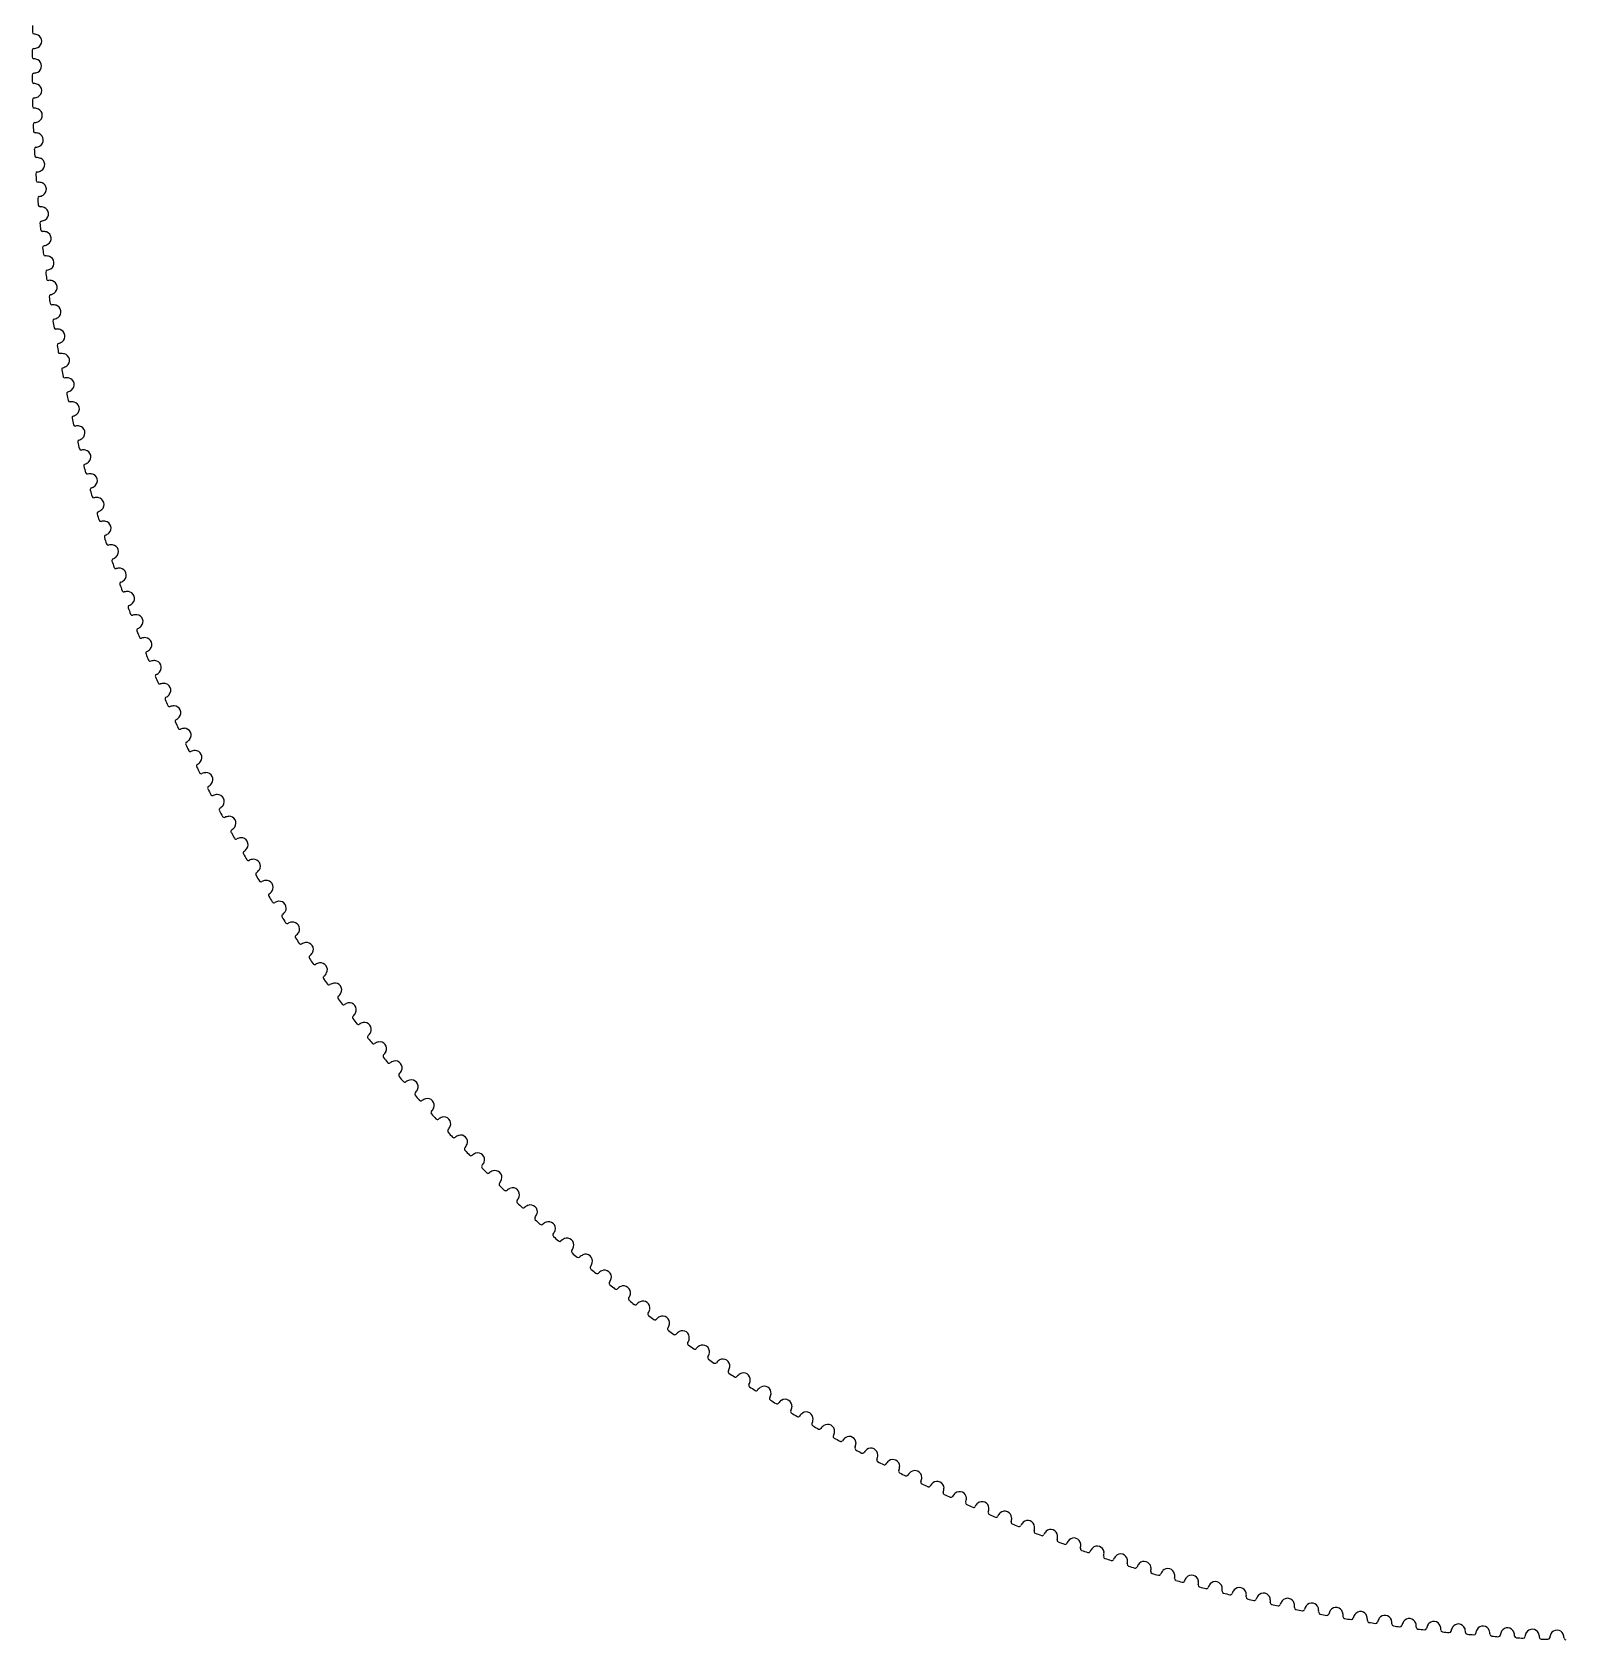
# Model space of a CAD drawing. Header units: millimetres. Extents: x 0 to 254, y 0 to 254.
# Drawn here: x 0.3 to 124.1, y 0.3 to 130.1 of the extents above; entities that cross this region are included whole.
import ezdxf

# ---------------------------------------------------------------- set-up
doc = ezdxf.new("R2010")
doc.units = ezdxf.units.MM

msp = doc.modelspace()

# ---------------------------------------------------------------- linework, layer by layer
for centre, radius, start, end in [((127.32, 127.32), 127.07, 178.5293, 178.7707), ((0.43, 130.05), 0.15, 179.1, -98.3314), ((0.3, 128.9), 1, 64.723, 84.0012), ((0.47, 129.32), 0.555, -0.9, 62.5349), ((127.32, 127.32), 127.07, 179.4293, 179.6707), ((0.41, 128.59), 0.15, 96.5314, 179.1), ((0.32, 129.73), 1, -85.8012, -66.523), ((0.47, 129.32), 0.555, -64.3349, -0.9), ((0.4, 128.05), 0.15, 180, -97.4314), ((0.29, 126.91), 1, 65.623, 84.9012), ((0.46, 127.32), 0.555, 0, 63.4349), ((0.46, 127.32), 0.555, -63.4349, 0), ((0.4, 126.59), 0.15, 97.4314, 180), ((127.32, 127.32), 127.07, -179.6707, -179.4293), ((0.41, 126.06), 0.15, -179.1, -96.5314), ((0.29, 127.74), 1, -84.9012, -65.623), ((0.32, 124.91), 1, 66.523, 85.8012), ((0.43, 124.6), 0.15, 98.3314, -179.1), ((127.32, 127.32), 127.07, -178.7707, -178.5293), ((0.3, 125.74), 1, -84.0012, -64.723), ((0.47, 125.33), 0.555, 0.9, 64.3349), ((0.47, 125.33), 0.555, -62.5349, 0.9), ((0.44, 124.07), 0.15, -178.2, -95.6314), ((0.37, 122.92), 1, 67.423, 86.7012), ((0.52, 123.34), 0.555, 1.8, 65.2349), ((0.52, 123.34), 0.555, -61.6349, 1.8), ((0.49, 122.61), 0.15, 99.2314, -178.2), ((127.32, 127.32), 127.07, -177.8707, -177.6293), ((0.51, 122.07), 0.15, -177.3, -94.7314), ((0.34, 123.75), 1, -83.1012, -63.823), ((0.58, 120.62), 0.15, 100.1314, -177.3), ((0.46, 120.93), 1, 68.323, 87.6012), ((0.42, 121.75), 1, -82.2012, -62.923), ((0.6, 121.35), 0.555, 2.7, 66.1349), ((0.6, 121.35), 0.555, -60.7349, 2.7), ((127.32, 127.32), 127.07, -176.9707, -176.7293), ((0.61, 120.08), 0.15, -176.4, -93.8314), ((0.57, 118.93), 1, 69.223, 88.5012), ((0.71, 119.36), 0.555, 3.6, 67.0349), ((0.71, 119.36), 0.555, -59.8349, 3.6), ((0.7, 118.63), 0.15, 101.0314, -176.4), ((127.32, 127.32), 127.07, -176.0707, -175.8293), ((0.74, 118.09), 0.15, -175.5, -92.9314), ((0.52, 119.76), 1, -81.3012, -62.023), ((0.85, 116.64), 0.15, 101.9314, -175.5), ((0.72, 116.94), 1, 70.123, 89.4012), ((0.65, 117.77), 1, -80.4012, -61.123), ((0.85, 117.37), 0.555, 4.5, 67.9349), ((0.85, 117.37), 0.555, -58.9349, 4.5), ((127.32, 127.32), 127.07, -175.1707, -174.9293), ((0.9, 116.11), 0.15, -174.6, -92.0314), ((0.9, 114.96), 1, 71.023, 90.3012), ((1.02, 115.38), 0.555, 5.4, 68.8349), ((1.03, 114.65), 0.15, 102.8314, -174.6), ((127.32, 127.32), 127.07, -174.2707, -174.0293), ((0.82, 115.78), 1, -79.5012, -60.223), ((1.02, 115.38), 0.555, -58.0349, 5.4), ((1.09, 114.12), 0.15, -173.7, -91.1314), ((1.11, 112.97), 1, 71.923, 91.2012), ((1.02, 113.8), 1, -78.6012, -59.323), ((1.23, 113.4), 0.555, 6.3, 69.7349), ((1.23, 113.4), 0.555, -57.1349, 6.3), ((1.25, 112.67), 0.15, 103.7314, -173.7), ((127.32, 127.32), 127.07, -173.3707, -173.1293), ((1.31, 112.14), 0.15, -172.8, -90.2314), ((1.35, 110.99), 1, 72.823, 92.1012), ((1.46, 111.42), 0.555, 7.2, 70.6349), ((1.5, 110.69), 0.15, 104.6314, -172.8), ((127.32, 127.32), 127.07, -172.4707, -172.2293), ((1.24, 111.81), 1, -77.7012, -58.423), ((1.46, 111.42), 0.555, -56.2349, 7.2), ((1.57, 110.16), 0.15, -171.9, -89.3314), ((1.62, 109.02), 1, 73.723, 93.0012), ((1.72, 109.45), 0.555, 8.1, 71.5349), ((1.72, 109.45), 0.555, -55.3349, 8.1), ((1.77, 108.72), 0.15, 105.5314, -171.9), ((127.32, 127.32), 127.07, -171.5707, -171.3293), ((1.85, 108.19), 0.15, -171, -88.4314), ((1.5, 109.84), 1, -76.8012, -57.523), ((1.92, 107.04), 1, 74.623, 93.9012), ((2.02, 107.48), 0.555, 9, 72.4349), ((2.08, 106.75), 0.15, 106.4314, -171), ((127.32, 127.32), 127.07, -170.6707, -170.4293), ((1.79, 107.86), 1, -75.9012, -56.623), ((2.02, 107.48), 0.555, -54.4349, 9), ((2.17, 106.22), 0.15, -170.1, -87.5314), ((2.26, 105.08), 1, 75.523, 94.8012), ((2.35, 105.51), 0.555, 9.9, 73.3349), ((2.35, 105.51), 0.555, -53.5349, 9.9), ((2.42, 104.78), 0.15, 107.3314, -170.1), ((127.32, 127.32), 127.07, -169.7707, -169.5293), ((2.11, 105.89), 1, -75.0012, -55.723), ((2.51, 104.26), 0.15, -169.2, -86.6314), ((2.62, 103.11), 1, 76.423, 95.7012), ((2.71, 103.55), 0.555, 10.8, 74.2349), ((2.79, 102.82), 0.15, 108.2314, -169.2), ((127.32, 127.32), 127.07, -168.8707, -168.6293), ((2.47, 103.93), 1, -74.1012, -54.823), ((2.71, 103.55), 0.555, -52.6349, 10.8), ((2.89, 102.3), 0.15, -168.3, -85.7314), ((3.02, 101.16), 1, 77.323, 96.6012), ((3.09, 101.6), 0.555, 11.7, 75.1349), ((3.09, 101.6), 0.555, -51.7349, 11.7), ((3.19, 100.87), 0.15, 109.1314, -168.3), ((127.32, 127.32), 127.07, -167.9707, -167.7293), ((2.85, 101.97), 1, -73.2012, -53.923), ((3.3, 100.35), 0.15, -167.4, -84.8314), ((3.44, 99.21), 1, 78.223, 97.5012), ((3.51, 99.65), 0.555, 12.6, 76.0349), ((3.62, 98.92), 0.15, 110.0314, -167.4), ((127.32, 127.32), 127.07, -167.0707, -166.8293), ((3.26, 100.02), 1, -72.3012, -53.023), ((3.51, 99.65), 0.555, -50.8349, 12.6), ((3.74, 98.4), 0.15, -166.5, -83.9314), ((3.9, 97.27), 1, 79.123, 98.4012), ((3.96, 97.71), 0.555, 13.5, 76.9349), ((3.96, 97.71), 0.555, -49.9349, 13.5), ((4.08, 96.98), 0.15, 110.9314, -166.5), ((127.32, 127.32), 127.07, -166.1707, -165.9293), ((3.71, 98.07), 1, -71.4012, -52.123), ((4.21, 96.47), 0.15, -165.6, -83.0314), ((4.39, 95.33), 1, 80.023, 99.3012), ((4.44, 95.77), 0.555, 14.4, 77.8349), ((4.57, 95.05), 0.15, 111.8314, -165.6), ((127.32, 127.32), 127.07, -165.2707, -165.0293), ((4.18, 96.13), 1, -70.5012, -51.223), ((4.44, 95.77), 0.555, -49.0349, 14.4), ((4.71, 94.54), 0.15, -164.7, -82.1314), ((4.91, 93.4), 1, 80.923, 100.2012), ((4.69, 94.2), 1, -69.6012, -50.323), ((4.96, 93.85), 0.555, 15.3, 78.7349), ((4.96, 93.85), 0.555, -48.1349, 15.3), ((5.09, 93.13), 0.15, 112.7314, -164.7), ((127.32, 127.32), 127.07, -164.3707, -164.1293), ((5.24, 92.62), 0.15, -163.8, -81.2314), ((5.45, 91.49), 1, 81.823, 101.1012), ((5.5, 91.93), 0.555, 16.2, 79.6349), ((5.65, 91.21), 0.15, 113.6314, -163.8), ((127.32, 127.32), 127.07, -163.4707, -163.2293), ((5.22, 92.28), 1, -68.7012, -49.423), ((5.5, 91.93), 0.555, -47.2349, 16.2), ((5.8, 90.7), 0.15, -162.9, -80.3314), ((6.03, 89.58), 1, 82.723, 102.0012), ((6.07, 90.02), 0.555, 17.1, 80.5349), ((5.79, 90.37), 1, -67.8012, -48.523), ((6.07, 90.02), 0.555, -46.3349, 17.1), ((6.23, 89.31), 0.15, 114.5314, -162.9), ((127.32, 127.32), 127.07, -162.5707, -162.3293), ((6.39, 88.8), 0.15, -162, -79.4314), ((6.64, 87.68), 1, 83.623, 102.9012), ((6.67, 88.12), 0.555, 18, 81.4349), ((6.67, 88.12), 0.555, -45.4349, 18), ((6.84, 87.41), 0.15, 115.4314, -162), ((127.32, 127.32), 127.07, -161.6707, -161.4293), ((6.38, 88.46), 1, -66.9012, -47.623), ((7.01, 86.9), 0.15, -161.1, -78.5314), ((7.28, 85.78), 1, 84.523, 103.8012), ((7.48, 85.52), 0.15, 116.3314, -161.1), ((7.3, 86.23), 0.555, 18.9, 82.3349), ((7.01, 86.57), 1, -66.0012, -46.723), ((7.3, 86.23), 0.555, -44.5349, 18.9), ((127.32, 127.32), 127.07, -160.7707, -160.5293), ((7.66, 85.02), 0.15, -160.2, -77.6314), ((7.94, 83.9), 1, 85.423, 104.7012), ((7.96, 84.35), 0.555, 19.8, 83.2349), ((7.96, 84.35), 0.555, -43.6349, 19.8), ((8.15, 83.64), 0.15, 117.2314, -160.2), ((127.32, 127.32), 127.07, -159.8707, -159.6293), ((7.66, 84.68), 1, -65.1012, -45.823), ((8.34, 83.14), 0.15, -159.3, -76.7314), ((8.64, 82.03), 1, 86.323, 105.6012), ((8.85, 81.78), 0.15, 118.1314, -159.3), ((8.65, 82.48), 0.555, 20.7, 84.1349), ((8.35, 82.81), 1, -64.2012, -44.923), ((8.65, 82.48), 0.555, -42.7349, 20.7), ((127.32, 127.32), 127.07, -158.9707, -158.7293), ((9.05, 81.28), 0.15, -158.4, -75.8314), ((9.37, 80.18), 1, 87.223, 106.5012), ((9.37, 80.62), 0.555, 21.6, 85.0349), ((9.37, 80.62), 0.555, -41.8349, 21.6), ((9.58, 79.92), 0.15, 119.0314, -158.4), ((127.32, 127.32), 127.07, -158.0707, -157.8293), ((9.06, 80.95), 1, -63.3012, -44.023), ((9.78, 79.43), 0.15, -157.5, -74.9314), ((10.12, 78.33), 1, 88.123, 107.4012), ((10.12, 78.77), 0.555, 22.5, 85.9349), ((10.34, 78.08), 0.15, 119.9314, -157.5), ((127.32, 127.32), 127.07, -157.1707, -156.9293), ((9.81, 79.09), 1, -62.4012, -43.123), ((10.12, 78.77), 0.555, -40.9349, 22.5), ((10.55, 77.59), 0.15, -156.6, -74.0314), ((10.91, 76.49), 1, 89.023, 108.3012), ((10.89, 76.94), 0.555, 23.4, 86.8349), ((10.58, 77.25), 1, -61.5012, -42.223), ((10.89, 76.94), 0.555, -40.0349, 23.4), ((11.13, 76.25), 0.15, 120.8314, -156.6), ((127.32, 127.32), 127.07, -156.2707, -156.0293), ((11.35, 75.76), 0.15, -155.7, -73.1314), ((11.72, 74.67), 1, 89.923, 109.2012), ((11.7, 75.12), 0.555, 24.3, 87.7349), ((11.7, 75.12), 0.555, -39.1349, 24.3), ((11.95, 74.43), 0.15, 121.7314, -155.7), ((127.32, 127.32), 127.07, -155.3707, -155.1293), ((11.38, 75.43), 1, -60.6012, -41.323), ((12.17, 73.94), 0.15, -154.8, -72.2314), ((12.56, 72.86), 1, 90.823, 110.1012), ((12.53, 73.31), 0.555, 25.2, 88.6349), ((12.79, 72.62), 0.15, 122.6314, -154.8), ((12.21, 73.61), 1, -59.7012, -40.423), ((12.53, 73.31), 0.555, -38.2349, 25.2), ((127.32, 127.32), 127.07, -154.4707, -154.2293), ((13.02, 72.14), 0.15, -153.9, -71.3314), ((13.43, 71.07), 1, 91.723, 111.0012), ((13.4, 71.51), 0.555, 26.1, 89.5349), ((13.4, 71.51), 0.555, -37.3349, 26.1), ((13.67, 70.83), 0.15, 123.5314, -153.9), ((127.32, 127.32), 127.07, -153.5707, -153.3293), ((13.07, 71.81), 1, -58.8012, -39.523), ((13.9, 70.35), 0.15, -153, -70.4314), ((14.33, 69.28), 1, 92.623, 111.9012), ((14.29, 69.73), 0.555, 27, 90.4349), ((14.57, 69.05), 0.15, 124.4314, -153), ((127.32, 127.32), 127.07, -152.6707, -152.4293), ((13.95, 70.02), 1, -57.9012, -38.623), ((14.29, 69.73), 0.555, -36.4349, 27), ((14.81, 68.58), 0.15, -152.1, -69.5314), ((15.25, 67.52), 1, 93.523, 112.8012), ((15.21, 67.96), 0.555, 27.9, 91.3349), ((14.87, 68.25), 1, -57.0012, -37.723), ((15.21, 67.96), 0.555, -35.5349, 27.9), ((15.5, 67.29), 0.15, 125.3314, -152.1), ((127.32, 127.32), 127.07, -151.7707, -151.5293), ((15.75, 66.82), 0.15, -151.2, -68.6314), ((16.21, 65.76), 1, 94.423, 113.7012), ((16.15, 66.21), 0.555, 28.8, 92.2349), ((16.15, 66.21), 0.555, -34.6349, 28.8), ((16.45, 65.54), 0.15, 126.2314, -151.2), ((127.32, 127.32), 127.07, -150.8707, -150.6293), ((15.81, 66.49), 1, -56.1012, -36.823), ((16.71, 65.07), 0.15, -150.3, -67.7314), ((17.19, 64.03), 1, 95.323, 114.6012), ((17.13, 64.47), 0.555, 29.7, 93.1349), ((17.44, 63.81), 0.15, 127.1314, -150.3), ((127.32, 127.32), 127.07, -149.9707, -149.7293), ((16.78, 64.75), 1, -55.2012, -35.923), ((17.13, 64.47), 0.555, -33.7349, 29.7), ((17.71, 63.34), 0.15, -149.4, -66.8314), ((18.2, 62.3), 1, 96.223, 115.5012), ((18.13, 62.74), 0.555, 30.6, 94.0349), ((17.77, 63.02), 1, -54.3012, -35.023), ((18.13, 62.74), 0.555, -32.8349, 30.6), ((18.45, 62.09), 0.15, 128.0314, -149.4), ((127.32, 127.32), 127.07, -149.0707, -148.8293), ((18.72, 61.63), 0.15, -148.5, -65.9314), ((19.23, 60.6), 1, 97.123, 116.4012), ((19.15, 61.04), 0.555, 31.5, 94.9349), ((19.15, 61.04), 0.555, -31.9349, 31.5), ((19.49, 60.39), 0.15, 128.9314, -148.5), ((127.32, 127.32), 127.07, -148.1707, -147.9293), ((18.8, 61.3), 1, -53.4012, -34.123), ((19.77, 59.93), 0.15, -147.6, -65.0314), ((20.29, 58.91), 1, 98.023, 117.3012), ((20.21, 59.35), 0.555, 32.4, 95.8349), ((20.55, 58.7), 0.15, 129.8314, -147.6), ((127.32, 127.32), 127.07, -147.2707, -147.0293), ((19.85, 59.61), 1, -52.5012, -33.223), ((20.21, 59.35), 0.555, -31.0349, 32.4), ((20.84, 58.25), 0.15, -146.7, -64.1314), ((21.38, 57.24), 1, 98.923, 118.2012), ((21.29, 57.67), 0.555, 33.3, 96.7349), ((21.64, 57.03), 0.15, 130.7314, -146.7), ((20.92, 57.93), 1, -51.6012, -32.323), ((21.29, 57.67), 0.555, -30.1349, 33.3), ((127.32, 127.32), 127.07, -146.3707, -146.1293), ((21.94, 56.59), 0.15, -145.8, -63.2314), ((22.49, 55.58), 1, 99.823, 119.1012), ((22.4, 56.02), 0.555, 34.2, 97.6349), ((22.4, 56.02), 0.555, -29.2349, 34.2), ((22.76, 55.38), 0.15, 131.6314, -145.8), ((127.32, 127.32), 127.07, -145.4707, -145.2293), ((22.03, 56.27), 1, -50.7012, -31.423), ((23.06, 54.94), 0.15, -144.9, -62.3314), ((23.63, 53.94), 1, 100.723, 120.0012), ((23.53, 54.38), 0.555, 35.1, 98.5349), ((23.53, 54.38), 0.555, -28.3349, 35.1), ((23.9, 53.75), 0.15, 132.5314, -144.9), ((127.32, 127.32), 127.07, -144.5707, -144.3293), ((23.16, 54.62), 1, -49.8012, -30.523), ((24.21, 53.31), 0.15, -144, -61.4314), ((24.8, 52.32), 1, 101.623, 120.9012), ((24.69, 52.75), 0.555, 36, 99.4349), ((25.07, 52.13), 0.15, 133.4314, -144), ((127.32, 127.32), 127.07, -143.6707, -143.4293), ((24.31, 52.99), 1, -48.9012, -29.623), ((24.69, 52.75), 0.555, -27.4349, 36), ((25.39, 51.7), 0.15, -143.1, -60.5314), ((25.99, 50.72), 1, 102.523, 121.8012), ((25.87, 51.15), 0.555, 36.9, 100.3349), ((26.27, 50.53), 0.15, 134.3314, -143.1), ((25.49, 51.38), 1, -48.0012, -28.723), ((25.87, 51.15), 0.555, -26.5349, 36.9), ((127.32, 127.32), 127.07, -142.7707, -142.5293), ((26.59, 50.11), 0.15, -142.2, -59.6314), ((27.2, 49.14), 1, 103.423, 122.7012), ((27.08, 49.57), 0.555, 37.8, 101.2349), ((26.7, 49.79), 1, -47.1012, -27.823), ((27.08, 49.57), 0.555, -25.6349, 37.8), ((27.48, 48.96), 0.15, 135.2314, -142.2), ((127.32, 127.32), 127.07, -141.8707, -141.6293), ((27.81, 48.54), 0.15, -141.3, -58.7314), ((28.45, 47.58), 1, 104.323, 123.6012), ((28.31, 48), 0.555, 38.7, 102.1349), ((28.31, 48), 0.555, -24.7349, 38.7), ((28.73, 47.4), 0.15, 136.1314, -141.3), ((127.32, 127.32), 127.07, -140.9707, -140.7293), ((27.93, 48.22), 1, -46.2012, -26.923), ((29.06, 46.98), 0.15, -140.4, -57.8314), ((29.71, 46.03), 1, 105.223, 124.5012), ((29.57, 46.46), 0.555, 39.6, 103.0349), ((29.57, 46.46), 0.555, -23.8349, 39.6), ((30, 45.86), 0.15, 137.0314, -140.4), ((127.32, 127.32), 127.07, -140.0707, -139.8293), ((29.18, 46.67), 1, -45.3012, -26.023), ((31, 44.51), 1, 106.123, 125.4012), ((30.86, 44.93), 0.555, 40.5, 103.9349), ((30.34, 45.45), 0.15, -139.5, -56.9314), ((31.29, 44.34), 0.15, 137.9314, -139.5), ((127.32, 127.32), 127.07, -139.1707, -138.9293), ((30.46, 45.14), 1, -44.4012, -25.123), ((30.86, 44.93), 0.555, -22.9349, 40.5), ((31.64, 43.94), 0.15, -138.6, -56.0314), ((32.31, 43.01), 1, 107.023, 126.3012), ((32.16, 43.43), 0.555, 41.4, 104.8349), ((32.6, 42.84), 0.15, 138.8314, -138.6), ((31.76, 43.63), 1, -43.5012, -24.223), ((32.16, 43.43), 0.555, -22.0349, 41.4), ((127.32, 127.32), 127.07, -138.2707, -138.0293), ((32.96, 42.44), 0.15, -137.7, -55.1314), ((33.65, 41.52), 1, 107.923, 127.2012), ((33.49, 41.94), 0.555, 42.3, 105.7349), ((33.09, 42.14), 1, -42.6012, -23.323), ((33.49, 41.94), 0.555, -21.1349, 42.3), ((33.94, 41.36), 0.15, 139.7314, -137.7), ((127.32, 127.32), 127.07, -137.3707, -137.1293), ((34.3, 40.97), 0.15, -136.8, -54.2314), ((35.01, 40.06), 1, 108.823, 128.1012), ((34.84, 40.48), 0.555, 43.2, 106.6349), ((34.44, 40.67), 1, -41.7012, -22.423), ((34.84, 40.48), 0.555, -20.2349, 43.2), ((35.3, 39.91), 0.15, 140.6314, -136.8), ((127.32, 127.32), 127.07, -136.4707, -136.2293), ((35.67, 39.52), 0.15, -135.9, -53.3314), ((36.39, 38.62), 1, 109.723, 129.0012), ((36.22, 39.04), 0.555, 44.1, 107.5349), ((36.22, 39.04), 0.555, -19.3349, 44.1), ((36.69, 38.47), 0.15, 141.5314, -135.9), ((35.81, 39.22), 1, -40.8012, -21.523), ((127.32, 127.32), 127.07, -135.5707, -135.3293), ((37.06, 38.09), 0.15, -135, -52.4314), ((37.79, 37.21), 1, 110.623, 129.9012), ((37.62, 37.62), 0.555, 45, 108.4349), ((37.62, 37.62), 0.555, -18.4349, 45), ((38.09, 37.06), 0.15, 142.4314, -135), ((37.21, 37.79), 1, -39.9012, -20.623), ((127.32, 127.32), 127.07, -134.6707, -134.4293), ((38.47, 36.69), 0.15, -134.1, -51.5314), ((39.22, 35.81), 1, 111.523, 130.8012), ((39.04, 36.22), 0.555, 45.9, 109.3349), ((39.04, 36.22), 0.555, -17.5349, 45.9), ((39.52, 35.67), 0.15, 143.3314, -134.1), ((38.62, 36.39), 1, -39.0012, -19.723), ((127.32, 127.32), 127.07, -133.7707, -133.5293), ((39.91, 35.3), 0.15, -133.2, -50.6314), ((40.67, 34.44), 1, 112.423, 131.7012), ((40.48, 34.84), 0.555, 46.8, 110.2349), ((40.48, 34.84), 0.555, -16.6349, 46.8), ((40.97, 34.3), 0.15, 144.2314, -133.2), ((40.06, 35.01), 1, -38.1012, -18.823), ((127.32, 127.32), 127.07, -132.8707, -132.6293), ((41.36, 33.94), 0.15, -132.3, -49.7314), ((42.14, 33.09), 1, 113.323, 132.6012), ((41.94, 33.49), 0.555, 47.7, 111.1349), ((41.94, 33.49), 0.555, -15.7349, 47.7), ((42.44, 32.96), 0.15, 145.1314, -132.3), ((41.52, 33.65), 1, -37.2012, -17.923), ((127.32, 127.32), 127.07, -131.9707, -131.7293), ((42.84, 32.6), 0.15, -131.4, -48.8314), ((43.63, 31.76), 1, 114.223, 133.5012), ((43.43, 32.16), 0.555, 48.6, 112.0349), ((43.43, 32.16), 0.555, -14.8349, 48.6), ((43.94, 31.64), 0.15, 146.0314, -131.4), ((43.01, 32.31), 1, -36.3012, -17.023), ((127.32, 127.32), 127.07, -131.0707, -130.8293), ((44.34, 31.29), 0.15, -130.5, -47.9314), ((45.14, 30.46), 1, 115.123, 134.4012), ((44.93, 30.86), 0.555, 49.5, 112.9349), ((44.93, 30.86), 0.555, -13.9349, 49.5), ((45.45, 30.34), 0.15, 146.9314, -130.5), ((44.51, 31), 1, -35.4012, -16.123), ((127.32, 127.32), 127.07, -130.1707, -129.9293), ((45.86, 30), 0.15, -129.6, -47.0314), ((46.67, 29.18), 1, 116.023, 135.3012), ((46.46, 29.57), 0.555, 50.4, 113.8349), ((46.46, 29.57), 0.555, -13.0349, 50.4), ((46.98, 29.06), 0.15, 147.8314, -129.6), ((46.03, 29.71), 1, -34.5012, -15.223), ((127.32, 127.32), 127.07, -129.2707, -129.0293), ((47.4, 28.73), 0.15, -128.7, -46.1314), ((48.22, 27.93), 1, 116.923, 136.2012), ((48, 28.31), 0.555, 51.3, 114.7349), ((48, 28.31), 0.555, -12.1349, 51.3), ((48.54, 27.81), 0.15, 148.7314, -128.7), ((47.58, 28.45), 1, -33.6012, -14.323), ((127.32, 127.32), 127.07, -128.3707, -128.1293), ((48.96, 27.48), 0.15, -127.8, -45.2314), ((49.79, 26.7), 1, 117.823, 137.1012), ((49.57, 27.08), 0.555, 52.2, 115.6349), ((49.57, 27.08), 0.555, -11.2349, 52.2), ((50.11, 26.59), 0.15, 149.6314, -127.8), ((49.14, 27.2), 1, -32.7012, -13.423), ((127.32, 127.32), 127.07, -127.4707, -127.2293), ((50.53, 26.27), 0.15, -126.9, -44.3314), ((51.38, 25.49), 1, 118.723, 138.0012), ((51.15, 25.87), 0.555, 53.1, 116.5349), ((51.15, 25.87), 0.555, -10.3349, 53.1), ((51.7, 25.39), 0.15, 150.5314, -126.9), ((50.72, 25.99), 1, -31.8012, -12.523), ((127.32, 127.32), 127.07, -126.5707, -126.3293), ((52.13, 25.07), 0.15, -126, -43.4314), ((52.99, 24.31), 1, 119.623, 138.9012), ((52.75, 24.69), 0.555, 54, 117.4349), ((52.75, 24.69), 0.555, -9.4349, 54), ((53.31, 24.21), 0.15, 151.4314, -126), ((52.32, 24.8), 1, -30.9012, -11.623), ((127.32, 127.32), 127.07, -125.6707, -125.4293), ((53.75, 23.9), 0.15, -125.1, -42.5314), ((54.62, 23.16), 1, 120.523, 139.8012), ((54.38, 23.53), 0.555, 54.9, 118.3349), ((54.38, 23.53), 0.555, -8.5349, 54.9), ((53.94, 23.63), 1, -30.0012, -10.723), ((54.94, 23.06), 0.15, 152.3314, -125.1), ((127.32, 127.32), 127.07, -124.7707, -124.5293), ((55.38, 22.76), 0.15, -124.2, -41.6314), ((56.27, 22.03), 1, 121.423, 140.7012), ((56.02, 22.4), 0.555, 55.8, 119.2349), ((56.02, 22.4), 0.555, -7.6349, 55.8), ((55.58, 22.49), 1, -29.1012, -9.823), ((56.59, 21.94), 0.15, 153.2314, -124.2), ((127.32, 127.32), 127.07, -123.8707, -123.6293), ((57.03, 21.64), 0.15, -123.3, -40.7314), ((57.93, 20.92), 1, 122.323, 141.6012), ((57.67, 21.29), 0.555, 56.7, 120.1349), ((57.67, 21.29), 0.555, -6.7349, 56.7), ((58.25, 20.84), 0.15, 154.1314, -123.3), ((57.24, 21.38), 1, -28.2012, -8.923), ((59.35, 20.21), 0.555, 57.6, 121.0349), ((127.32, 127.32), 127.07, -122.9707, -122.7293), ((58.7, 20.55), 0.15, -122.4, -39.8314), ((59.61, 19.85), 1, 123.223, 142.5012), ((59.35, 20.21), 0.555, -5.8349, 57.6), ((59.93, 19.77), 0.15, 155.0314, -122.4), ((58.91, 20.29), 1, -27.3012, -8.023), ((127.32, 127.32), 127.07, -122.0707, -121.8293), ((61.3, 18.8), 1, 124.123, 143.4012), ((61.04, 19.15), 0.555, 58.5, 121.9349), ((61.04, 19.15), 0.555, -4.9349, 58.5), ((60.39, 19.49), 0.15, -121.5, -38.9314), ((61.63, 18.72), 0.15, 155.9314, -121.5), ((60.6, 19.23), 1, -26.4012, -7.123), ((127.32, 127.32), 127.07, -121.1707, -120.9293), ((62.09, 18.45), 0.15, -120.6, -38.0314), ((63.02, 17.77), 1, 125.023, 144.3012), ((62.74, 18.13), 0.555, 59.4, 122.8349), ((62.74, 18.13), 0.555, -4.0349, 59.4), ((63.34, 17.71), 0.15, 156.8314, -120.6), ((62.3, 18.2), 1, -25.5012, -6.223), ((127.32, 127.32), 127.07, -120.2707, -120.0293), ((63.81, 17.44), 0.15, -119.7, -37.1314), ((64.75, 16.78), 1, 125.923, 145.2012), ((64.47, 17.13), 0.555, 60.3, 123.7349), ((64.47, 17.13), 0.555, -3.1349, 60.3), ((64.03, 17.19), 1, -24.6012, -5.323), ((65.07, 16.71), 0.15, 157.7314, -119.7), ((127.32, 127.32), 127.07, -119.3707, -119.1293), ((65.54, 16.45), 0.15, -118.8, -36.2314), ((66.49, 15.81), 1, 126.823, 146.1012), ((66.21, 16.15), 0.555, 61.2, 124.6349), ((66.21, 16.15), 0.555, -2.2349, 61.2), ((66.82, 15.75), 0.15, 158.6314, -118.8), ((65.76, 16.21), 1, -23.7012, -4.423), ((127.32, 127.32), 127.07, -118.4707, -118.2293), ((68.25, 14.87), 1, 127.723, 147.0012), ((67.96, 15.21), 0.555, 62.1, 125.5349), ((67.96, 15.21), 0.555, -1.3349, 62.1), ((67.29, 15.5), 0.15, -117.9, -35.3314), ((68.58, 14.81), 0.15, 159.5314, -117.9), ((67.52, 15.25), 1, -22.8012, -3.523), ((127.32, 127.32), 127.07, -117.5707, -117.3293), ((69.05, 14.57), 0.15, -117, -34.4314), ((70.02, 13.95), 1, 128.623, 147.9012), ((69.73, 14.29), 0.555, 63, 126.4349), ((69.73, 14.29), 0.555, -0.4349, 63), ((69.28, 14.33), 1, -21.9012, -2.623), ((70.35, 13.9), 0.15, 160.4314, -117), ((127.32, 127.32), 127.07, -116.6707, -116.4293), ((70.83, 13.67), 0.15, -116.1, -33.5314), ((71.81, 13.07), 1, 129.523, 148.8012), ((71.51, 13.4), 0.555, 63.9, 127.3349), ((71.51, 13.4), 0.555, 0.4651, 63.9), ((72.14, 13.02), 0.15, 161.3314, -116.1), ((71.07, 13.43), 1, -21.0012, -1.723), ((73.31, 12.53), 0.555, 64.8, 128.2349), ((73.31, 12.53), 0.555, 1.3651, 64.8), ((127.32, 127.32), 127.07, -115.7707, -115.5293), ((72.62, 12.79), 0.15, -115.2, -32.6314), ((73.61, 12.21), 1, 130.423, 149.7012), ((73.94, 12.17), 0.15, 162.2314, -115.2), ((72.86, 12.56), 1, -20.1012, -0.823), ((127.32, 127.32), 127.07, -114.8707, -114.6293), ((74.43, 11.95), 0.15, -114.3, -31.7314), ((75.43, 11.38), 1, 131.323, 150.6012), ((75.12, 11.7), 0.555, 65.7, 129.1349), ((75.12, 11.7), 0.555, 2.2651, 65.7), ((74.67, 11.72), 1, -19.2012, 0.077), ((75.76, 11.35), 0.15, 163.1314, -114.3), ((127.32, 127.32), 127.07, -113.9707, -113.7293), ((76.25, 11.13), 0.15, -113.4, -30.8314), ((77.25, 10.58), 1, 132.223, 151.5012), ((76.94, 10.89), 0.555, 66.6, 130.0349), ((76.94, 10.89), 0.555, 3.1651, 66.6), ((76.49, 10.91), 1, -18.3012, 0.977), ((77.59, 10.55), 0.15, 164.0314, -113.4), ((127.32, 127.32), 127.07, -113.0707, -112.8293), ((79.09, 9.81), 1, 133.123, 152.4012), ((78.77, 10.12), 0.555, 67.5, 130.9349), ((78.77, 10.12), 0.555, 4.0651, 67.5), ((78.08, 10.34), 0.15, -112.5, -29.9314), ((78.33, 10.12), 1, -17.4012, 1.877), ((79.43, 9.78), 0.15, 164.9314, -112.5), ((127.32, 127.32), 127.07, -112.1707, -111.9293), ((79.92, 9.58), 0.15, -111.6, -29.0314), ((80.95, 9.06), 1, 134.023, 153.3012), ((80.62, 9.37), 0.555, 68.4, 131.8349), ((80.62, 9.37), 0.555, 4.9651, 68.4), ((80.18, 9.37), 1, -16.5012, 2.777), ((81.28, 9.05), 0.15, 165.8314, -111.6), ((82.48, 8.65), 0.555, 69.3, 132.7349), ((82.48, 8.65), 0.555, 5.8651, 69.3), ((127.32, 127.32), 127.07, -111.2707, -111.0293), ((81.78, 8.85), 0.15, -110.7, -28.1314), ((82.81, 8.35), 1, 134.923, 154.2012), ((83.14, 8.34), 0.15, 166.7314, -110.7), ((82.03, 8.64), 1, -15.6012, 3.677), ((127.32, 127.32), 127.07, -110.3707, -110.1293), ((83.64, 8.15), 0.15, -109.8, -27.2314), ((84.68, 7.66), 1, 135.823, 155.1012), ((84.35, 7.96), 0.555, 70.2, 133.6349), ((84.35, 7.96), 0.555, 6.7651, 70.2), ((83.9, 7.94), 1, -14.7012, 4.577), ((86.23, 7.3), 0.555, 71.1, 134.5349), ((86.23, 7.3), 0.555, 7.6651, 71.1), ((85.02, 7.66), 0.15, 167.6314, -109.8), ((127.32, 127.32), 127.07, -109.4707, -109.2293), ((85.52, 7.48), 0.15, -108.9, -26.3314), ((86.57, 7.01), 1, 136.723, 156.0012), ((86.9, 7.01), 0.15, 168.5314, -108.9), ((85.78, 7.28), 1, -13.8012, 5.477), ((127.32, 127.32), 127.07, -108.5707, -108.3293), ((87.41, 6.84), 0.15, -108, -25.4314), ((88.46, 6.38), 1, 137.623, 156.9012), ((88.12, 6.67), 0.555, 72, 135.4349), ((88.12, 6.67), 0.555, 8.5651, 72), ((87.68, 6.64), 1, -12.9012, 6.377), ((90.02, 6.07), 0.555, 72.9, 136.3349), ((90.02, 6.07), 0.555, 9.4651, 72.9), ((88.8, 6.39), 0.15, 169.4314, -108), ((127.32, 127.32), 127.07, -107.6707, -107.4293), ((89.31, 6.23), 0.15, -107.1, -24.5314), ((90.37, 5.79), 1, 138.523, 157.8012), ((89.58, 6.03), 1, -12.0012, 7.277), ((90.7, 5.8), 0.15, 170.3314, -107.1), ((127.32, 127.32), 127.07, -106.7707, -106.5293), ((91.21, 5.65), 0.15, -106.2, -23.6314), ((92.28, 5.22), 1, 139.423, 158.7012), ((91.93, 5.5), 0.555, 73.8, 137.2349), ((91.93, 5.5), 0.555, 10.3651, 73.8), ((91.49, 5.45), 1, -11.1012, 8.177), ((92.62, 5.24), 0.15, 171.2314, -106.2), ((94.2, 4.69), 1, 140.323, 159.6012), ((93.85, 4.96), 0.555, 74.7, 138.1349), ((93.85, 4.96), 0.555, 11.2651, 74.7), ((127.32, 127.32), 127.07, -105.8707, -105.6293), ((93.13, 5.09), 0.15, -105.3, -22.7314), ((93.4, 4.91), 1, -10.2012, 9.077), ((94.54, 4.71), 0.15, 172.1314, -105.3), ((127.32, 127.32), 127.07, -104.9707, -104.7293), ((95.05, 4.57), 0.15, -104.4, -21.8314), ((96.13, 4.18), 1, 141.223, 160.5012), ((95.77, 4.44), 0.555, 75.6, 139.0349), ((95.77, 4.44), 0.555, 12.1651, 75.6), ((95.33, 4.39), 1, -9.3012, 9.977), ((96.47, 4.21), 0.15, 173.0314, -104.4), ((127.32, 127.32), 127.07, -104.0707, -103.8293), ((96.98, 4.08), 0.15, -103.5, -20.9314), ((98.07, 3.71), 1, 142.123, 161.4012), ((97.71, 3.96), 0.555, 76.5, 139.9349), ((97.71, 3.96), 0.555, 13.0651, 76.5), ((97.27, 3.9), 1, -8.4012, 10.877), ((99.65, 3.51), 0.555, 77.4, 140.8349), ((99.65, 3.51), 0.555, 13.9651, 77.4), ((98.4, 3.74), 0.15, 173.9314, -103.5), ((127.32, 127.32), 127.07, -103.1707, -102.9293), ((98.92, 3.62), 0.15, -102.6, -20.0314), ((100.02, 3.26), 1, 143.023, 162.3012), ((99.21, 3.44), 1, -7.5012, 11.777), ((100.35, 3.3), 0.15, 174.8314, -102.6), ((127.32, 127.32), 127.07, -102.2707, -102.0293), ((100.87, 3.19), 0.15, -101.7, -19.1314), ((101.97, 2.85), 1, 143.923, 163.2012), ((101.6, 3.09), 0.555, 78.3, 141.7349), ((101.6, 3.09), 0.555, 14.8651, 78.3), ((101.16, 3.02), 1, -6.6012, 12.677), ((102.3, 2.89), 0.15, 175.7314, -101.7), ((127.32, 127.32), 127.07, -101.3707, -101.1293), ((102.82, 2.79), 0.15, -100.8, -18.2314), ((103.93, 2.47), 1, 144.823, 164.1012), ((103.55, 2.71), 0.555, 79.2, 142.6349), ((103.55, 2.71), 0.555, 15.7651, 79.2), ((103.11, 2.62), 1, -5.7012, 13.577), ((105.89, 2.11), 1, 145.723, 165.0012), ((105.51, 2.35), 0.555, 80.1, 143.5349), ((105.51, 2.35), 0.555, 16.6651, 80.1), ((104.26, 2.51), 0.15, 176.6314, -100.8), ((127.32, 127.32), 127.07, -100.4707, -100.2293), ((104.78, 2.42), 0.15, -99.9, -17.3314), ((105.08, 2.26), 1, -4.8012, 14.477), ((106.22, 2.17), 0.15, 177.5314, -99.9), ((127.32, 127.32), 127.07, -99.5707, -99.3293), ((106.75, 2.08), 0.15, -99, -16.4314), ((107.86, 1.79), 1, 146.623, 165.9012), ((107.48, 2.02), 0.555, 81, 144.4349), ((107.48, 2.02), 0.555, 17.5651, 81), ((107.04, 1.92), 1, -3.9012, 15.377), ((108.19, 1.85), 0.15, 178.4314, -99), ((127.32, 127.32), 127.07, -98.6707, -98.4293), ((108.72, 1.77), 0.15, -98.1, -15.5314), ((109.84, 1.5), 1, 147.523, 166.8012), ((109.45, 1.72), 0.555, 81.9, 145.3349), ((109.45, 1.72), 0.555, 18.4651, 81.9), ((109.02, 1.62), 1, -3.0012, 16.277), ((110.16, 1.57), 0.15, 179.3314, -98.1), ((127.32, 127.32), 127.07, -97.7707, -97.5293), ((110.69, 1.5), 0.15, -97.2, -14.6314), ((111.81, 1.24), 1, 148.423, 167.7012), ((111.42, 1.46), 0.555, 82.8, 146.2349), ((111.42, 1.46), 0.555, 19.3651, 82.8), ((110.99, 1.35), 1, -2.1012, 17.177), ((112.14, 1.31), 0.15, -179.7686, -97.2), ((113.8, 1.02), 1, 149.323, 168.6012), ((113.4, 1.23), 0.555, 83.7, 147.1349), ((113.4, 1.23), 0.555, 20.2651, 83.7), ((112.97, 1.11), 1, -1.2012, 18.077), ((115.78, 0.82), 1, 150.223, 169.5012), ((115.38, 1.02), 0.555, 84.6, 148.0349), ((115.38, 1.02), 0.555, 21.1651, 84.6), ((117.37, 0.85), 0.555, 85.5, 148.9349), ((117.37, 0.85), 0.555, 22.0651, 85.5), ((127.32, 127.32), 127.07, -96.8707, -96.6293), ((112.67, 1.25), 0.15, -96.3, -13.7314), ((114.12, 1.09), 0.15, -178.8686, -96.3), ((127.32, 127.32), 127.07, -95.9707, -95.7293), ((114.65, 1.03), 0.15, -95.4, -12.8314), ((114.96, 0.9), 1, -0.3012, 18.977), ((116.11, 0.9), 0.15, -177.9686, -95.4), ((127.32, 127.32), 127.07, -95.0707, -94.8293), ((116.64, 0.85), 0.15, -94.5, -11.9314), ((117.77, 0.65), 1, 151.123, 170.4012), ((116.94, 0.72), 1, 0.5988, 19.877), ((118.09, 0.74), 0.15, -177.0686, -94.5), ((127.32, 127.32), 127.07, -94.1707, -93.9293), ((118.63, 0.7), 0.15, -93.6, -11.0314), ((119.76, 0.52), 1, 152.023, 171.3012), ((119.36, 0.71), 0.555, 86.4, 149.8349), ((119.36, 0.71), 0.555, 22.9651, 86.4), ((118.93, 0.57), 1, 1.4988, 20.777), ((120.08, 0.61), 0.15, -176.1686, -93.6), ((127.32, 127.32), 127.07, -93.2707, -93.0293), ((120.62, 0.58), 0.15, -92.7, -10.1314), ((121.75, 0.42), 1, 152.923, 172.2012), ((121.35, 0.6), 0.555, 87.3, 150.7349), ((121.35, 0.6), 0.555, 23.8651, 87.3), ((120.93, 0.46), 1, 2.3988, 21.677), ((122.07, 0.51), 0.15, -175.2686, -92.7), ((127.32, 127.32), 127.07, -92.3707, -92.1293), ((122.61, 0.49), 0.15, -91.8, -9.2314), ((123.75, 0.34), 1, 153.823, 173.1012), ((123.34, 0.52), 0.555, 88.2, 151.6349), ((123.34, 0.52), 0.555, 24.7651, 88.2), ((122.92, 0.37), 1, 3.2988, 22.577), ((124.07, 0.44), 0.15, -174.3686, -91.8)]:
    msp.add_arc(centre, radius, start, end)

doc.saveas('drawing.dxf')
